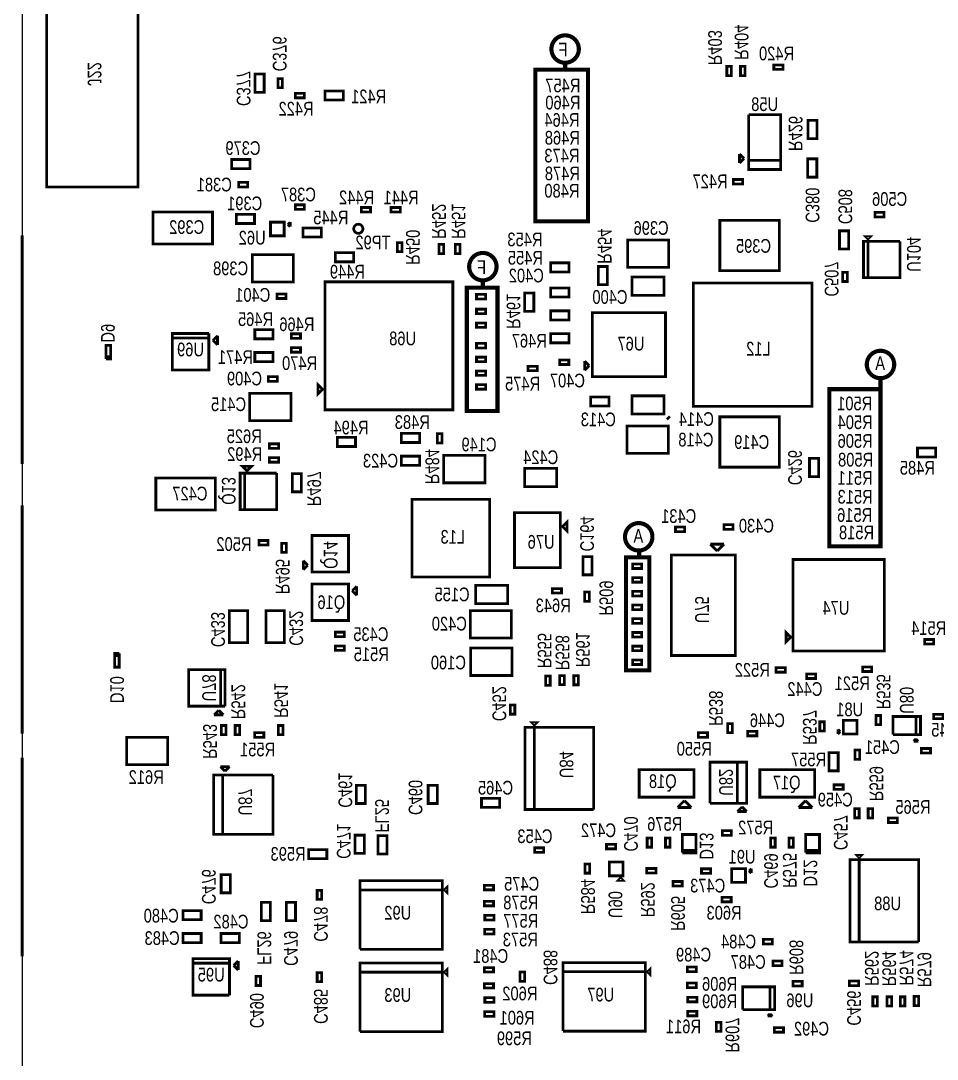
# Model space of a CAD drawing. Extents: x -446 to 3829, y -1404 to 6494.
# Drawn here: x -153 to 1852, y -133 to 2139 of the extents above; entities that cross this region are included whole.
import ezdxf
from ezdxf.enums import TextEntityAlignment as Align

# ---------------------------------------------------------------- set-up
doc = ezdxf.new("R2010")
doc.units = 0
for name, color, linetype in [('BG_OUTLINE', 95, 'CONTINUOUS'), ('PG_ASSEMBLY_BOTTOM', 52, 'CONTINUOUS'), ('RD_ASSEMBLY_BOTTOM', 52, 'CONTINUOUS')]:
    doc.layers.add(name, color=color, linetype=linetype)

msp = doc.modelspace()

# ---------------------------------------------------------------- linework, layer by layer
at = {"layer": 'BG_OUTLINE'}
msp.add_lwpolyline([(-149.99, -150), (3196.46, -150), (3196.46, 5759.32), (-149.99, 5759.32)], close=True, dxfattribs=at)
at = {"layer": 'BG_OUTLINE', "const_width": 6}
for points in [[(-149.99, 1669.61), (-149.99, 1169.61)], [(-149.99, 1079.06), (-149.99, 579.06)], [(-149.99, 527.12), (-149.99, 92.12)]]:
    msp.add_lwpolyline(points, dxfattribs=at)
at = {"layer": 'PG_ASSEMBLY_BOTTOM'}
for points, const_width in [([(-96.45, 2295.4), (-96.45, 1775.4), (103.55, 1775.4), (103.55, 2295.4), (-96.45, 2295.4)], 6), ([(1038, 2047), (1038, 2032)], 9), ([(1514.55, 2032.4), (1494.55, 2032.4), (1494.55, 2042.4), (1514.55, 2042.4), (1514.55, 2032.4)], 6), ([(359.53, 1982.4), (359.53, 2022.4), (379.53, 2022.4), (379.53, 1982.4), (359.53, 1982.4)], 6), ([(1080, 1700), (973, 1700), (973, 2032), (1088, 2032), (1088, 1700), (1080, 1700)], 9), ([(1391.73, 2019.03), (1391.73, 2039.03), (1401.73, 2039.03), (1401.73, 2019.03), (1391.73, 2019.03)], 6), ([(1421.73, 2019.03), (1421.73, 2039.03), (1431.73, 2039.03), (1431.73, 2019.03), (1421.73, 2019.03)], 6), ([(419.53, 2012.4), (419.53, 1992.4), (409.53, 1992.4), (409.53, 2012.4), (419.53, 2012.4)], 6), ([(447.56, 1980.4), (467.56, 1980.4), (467.56, 1970.4), (447.56, 1970.4), (447.56, 1980.4)], 6), ([(552.56, 1965.4), (512.56, 1965.4), (512.56, 1985.4), (552.56, 1985.4), (552.56, 1965.4)], 6), ([(1439.46, 1933.52), (1509.46, 1933.52), (1509.46, 1813.52), (1439.46, 1813.52), (1439.46, 1833.52), (1509.46, 1833.52)], 6), ([(1509.46, 1833.52), (1439.46, 1833.52), (1439.46, 1933.52)], 6), ([(1569.28, 1880.9), (1569.28, 1920.9), (1589.28, 1920.9), (1589.28, 1880.9), (1569.28, 1880.9)], 6), ([(1419.46, 1827.52), (1419.46, 1847.52)], 6), ([(1419.46, 1847.52), (1429.46, 1837.52)], 6), ([(1429.46, 1837.52), (1419.46, 1827.52)], 6), ([(348.55, 1815.4), (308.55, 1815.4), (308.55, 1835.4), (348.55, 1835.4), (348.55, 1815.4)], 6), ([(1588.77, 1836.83), (1588.77, 1796.83), (1568.77, 1796.83), (1568.77, 1836.83), (1588.77, 1836.83)], 6), ([(323.55, 1785.4), (343.55, 1785.4), (343.55, 1775.4), (323.55, 1775.4), (323.55, 1785.4)], 6), ([(1426.2, 1781.63), (1406.2, 1781.63), (1406.2, 1791.63), (1426.2, 1791.63), (1426.2, 1781.63)], 6), ([(447.59, 1736.17), (467.59, 1736.17), (467.59, 1726.17), (447.59, 1726.17), (447.59, 1736.17)], 6), ([(592.25, 1730.4), (612.25, 1730.4), (612.25, 1720.4), (592.25, 1720.4), (592.25, 1730.4)], 6), ([(677.25, 1720.4), (657.25, 1720.4), (657.25, 1730.4), (677.25, 1730.4), (677.25, 1720.4)], 6), ([(136.55, 1720.4), (266.55, 1720.4), (266.55, 1650.4), (136.55, 1650.4), (136.55, 1720.4)], 6), ([(358.37, 1695.39), (318.37, 1695.39), (318.37, 1715.39), (358.37, 1715.39), (358.37, 1695.39)], 6), ([(1506.55, 1702.4), (1376.55, 1702.4), (1376.55, 1592.4), (1506.55, 1592.4), (1506.55, 1702.4)], 6), ([(1735.69, 1709.78), (1715.69, 1709.78), (1715.69, 1719.78), (1735.69, 1719.78), (1735.69, 1709.78)], 6), ([(423.35, 1668.37), (393.35, 1668.37), (393.35, 1698.37), (423.35, 1698.37), (423.35, 1668.37)], 6), ([(431.35, 1693.37), (436.35, 1698.37)], 6), ([(436.35, 1688.37), (431.35, 1693.37)], 6), ([(436.35, 1698.37), (436.35, 1688.37)], 6), ([(504.78, 1665.63), (464.78, 1665.63), (464.78, 1685.63), (504.78, 1685.63), (504.78, 1665.63)], 6), ([(1658.22, 1679.38), (1658.22, 1639.38), (1638.22, 1639.38), (1638.22, 1679.38), (1658.22, 1679.38)], 6), ([(1174.55, 1659.4), (1264.55, 1659.4), (1264.55, 1599.4), (1174.55, 1599.4), (1174.55, 1659.4)], 6), ([(1770.72, 1656.65), (1770.72, 1576.65), (1690.72, 1576.65), (1690.72, 1656.65), (1700.72, 1656.65), (1700.72, 1576.65)], 6), ([(1700.72, 1661.65), (1695.72, 1666.65), (1705.72, 1666.65), (1700.72, 1661.65)], 6), ([(1700.72, 1576.65), (1700.72, 1656.65), (1770.72, 1656.65)], 6), ([(680.99, 1653.57), (680.99, 1633.57), (670.99, 1633.57), (670.99, 1653.57), (680.99, 1653.57)], 6), ([(771.98, 1649.57), (771.98, 1629.57), (761.98, 1629.57), (761.98, 1649.57), (771.98, 1649.57)], 6), ([(807.98, 1649.57), (807.98, 1629.57), (797.98, 1629.57), (797.98, 1649.57), (807.98, 1649.57)], 6), ([(443.5, 1567.26), (353.5, 1567.26), (353.5, 1627.26), (443.5, 1627.26), (443.5, 1567.26)], 6), ([(535.1, 1631.55), (575.1, 1631.55), (575.1, 1611.55), (535.1, 1611.55), (535.1, 1631.55)], 6), ([(1006.55, 1609.4), (1046.55, 1609.4), (1046.55, 1589.4), (1006.55, 1589.4), (1006.55, 1609.4)], 6), ([(1110.55, 1561.4), (1110.55, 1601.4), (1130.55, 1601.4), (1130.55, 1561.4), (1110.55, 1561.4)], 6), ([(1655.22, 1588.49), (1655.22, 1568.49), (1645.22, 1568.49), (1645.22, 1588.49), (1655.22, 1588.49)], 6), ([(512.37, 1287.76), (792.37, 1287.76), (792.37, 1567.76), (512.37, 1567.76), (512.37, 1287.76)], 6), ([(858, 1556), (858, 1571)], 9), ([(1184.55, 1578.4), (1254.55, 1578.4), (1254.55, 1538.4), (1184.55, 1538.4), (1184.55, 1578.4)], 6), ([(1318.25, 1565.4), (1578.25, 1565.4), (1578.25, 1295.4), (1318.25, 1295.4), (1318.25, 1565.4)], 6), ([(879, 1285), (823, 1285), (823, 1555), (890, 1555), (890, 1285), (867, 1285)], 9), ([(969.55, 1543.4), (969.55, 1503.4), (949.55, 1503.4), (949.55, 1543.4), (969.55, 1543.4)], 6), ([(1006.55, 1554.4), (1046.55, 1554.4), (1046.55, 1534.4), (1006.55, 1534.4), (1006.55, 1554.4)], 6), ([(427.55, 1531.26), (407.55, 1531.26), (407.55, 1541.26), (427.55, 1541.26), (427.55, 1531.26)], 6), ([(864.06, 1530.48), (844.06, 1530.48), (844.06, 1540.48), (864.06, 1540.48), (864.06, 1530.48)], 6), ([(864.06, 1497.98), (844.06, 1497.98), (844.06, 1507.98), (864.06, 1507.98), (864.06, 1497.98)], 6), ([(1006.55, 1504.4), (1046.55, 1504.4), (1046.55, 1484.4), (1006.55, 1484.4), (1006.55, 1504.4)], 6), ([(1097.55, 1360.4), (1257.55, 1360.4), (1257.55, 1500.4), (1097.55, 1500.4), (1097.55, 1360.4)], 6), ([(864.06, 1467.98), (844.06, 1467.98), (844.06, 1477.98), (864.06, 1477.98), (864.06, 1467.98)], 6), ([(258.48, 1454.82), (178.48, 1454.82), (178.48, 1374.82), (258.48, 1374.82), (258.48, 1444.82), (178.48, 1444.82)], 6), ([(178.48, 1444.82), (258.48, 1444.82), (258.48, 1454.82)], 6), ([(399.06, 1443.17), (359.06, 1443.17), (359.06, 1463.17), (399.06, 1463.17), (399.06, 1443.17)], 6), ([(459.06, 1444), (439.06, 1444), (439.06, 1454), (459.06, 1454), (459.06, 1444)], 6), ([(1046.55, 1434.4), (1006.55, 1434.4), (1006.55, 1454.4), (1046.55, 1454.4), (1046.55, 1434.4)], 6), ([(33.6, 1398.8), (33.6, 1428.8), (43.6, 1428.8), (43.6, 1403.8), (33.6, 1403.8)], 6), ([(267.48, 1439.82), (277.48, 1449.82)], 6), ([(277.48, 1429.82), (267.48, 1439.82)], 6), ([(277.48, 1449.82), (277.48, 1429.82)], 6), ([(844.06, 1432.98), (864.06, 1432.98), (864.06, 1422.98), (844.06, 1422.98), (844.06, 1432.98)], 6), ([(399.06, 1393.17), (359.06, 1393.17), (359.06, 1413.17), (399.06, 1413.17), (399.06, 1393.17)], 6), ([(459.06, 1414), (439.06, 1414), (439.06, 1424), (459.06, 1424), (459.06, 1414)], 6), ([(33.6, 1403.8), (43.6, 1403.8), (43.6, 1398.8), (33.6, 1398.8)], 6), ([(844.06, 1402.98), (864.06, 1402.98), (864.06, 1392.98), (844.06, 1392.98), (844.06, 1402.98)], 6), ([(976.97, 1373.22), (956.97, 1373.22), (956.97, 1383.22), (976.97, 1383.22), (976.97, 1373.22)], 6), ([(1046.05, 1386.9), (1026.05, 1386.9), (1026.05, 1396.9), (1046.05, 1396.9), (1046.05, 1386.9)], 6), ([(1080.55, 1374.4), (1080.55, 1394.4)], 6), ([(1080.55, 1394.4), (1090.55, 1384.4)], 6), ([(1090.55, 1384.4), (1080.55, 1374.4)], 6), ([(408.55, 1350.26), (388.55, 1350.26), (388.55, 1360.26), (408.55, 1360.26), (408.55, 1350.26)], 6), ([(844.06, 1372.98), (864.06, 1372.98), (864.06, 1362.98), (844.06, 1362.98), (844.06, 1372.98)], 6), ([(507.37, 1332.76), (497.37, 1322.76), (497.37, 1342.76), (507.37, 1332.76)], 6), ([(844.06, 1342.98), (864.06, 1342.98), (864.06, 1332.98), (844.06, 1332.98), (844.06, 1342.98)], 6), ([(1728, 1333), (1728, 1357)], 9), ([(438, 1264), (348, 1264), (348, 1324), (438, 1324), (438, 1264)], 6), ([(1133.97, 1295.9), (1093.97, 1295.9), (1093.97, 1315.9), (1133.97, 1315.9), (1133.97, 1295.9)], 6), ([(1184.55, 1318.4), (1254.55, 1318.4), (1254.55, 1278.4), (1184.55, 1278.4), (1184.55, 1318.4)], 6), ([(1720, 989), (1616, 989), (1616, 1333), (1728, 1333), (1728, 989), (1720, 989)], 9), ([(1262, 1272), (1266, 1268)], 9), ([(1506.55, 1272.4), (1376.55, 1272.4), (1376.55, 1162.4), (1506.55, 1162.4), (1506.55, 1272.4)], 6), ([(1173.55, 1252.4), (1263.55, 1252.4), (1263.55, 1192.4), (1173.55, 1192.4), (1173.55, 1252.4)], 6), ([(579.4, 1207.65), (539.4, 1207.65), (539.4, 1227.65), (579.4, 1227.65), (579.4, 1207.65)], 6), ([(679.55, 1236.4), (719.55, 1236.4), (719.55, 1216.4), (679.55, 1216.4), (679.55, 1236.4)], 6), ([(768.55, 1235.4), (768.55, 1215.4), (758.55, 1215.4), (758.55, 1235.4), (768.55, 1235.4)], 6), ([(391.05, 1213.36), (411.05, 1213.36), (411.05, 1203.36), (391.05, 1203.36), (391.05, 1213.36)], 6), ([(1808.89, 1204.46), (1848.89, 1204.46), (1848.89, 1184.46), (1808.89, 1184.46), (1808.89, 1204.46)], 6), ([(391.05, 1183.36), (411.05, 1183.36), (411.05, 1173.36), (391.05, 1173.36), (391.05, 1183.36)], 6), ([(679.55, 1186.4), (719.55, 1186.4), (719.55, 1166.4), (679.55, 1166.4), (679.55, 1186.4)], 6), ([(862.48, 1128.11), (772.48, 1128.11), (772.48, 1188.11), (862.48, 1188.11), (862.48, 1128.11)], 6), ([(1592.6, 1181.55), (1592.6, 1141.55), (1572.6, 1141.55), (1572.6, 1181.55), (1592.6, 1181.55)], 6), ([(342.01, 1154.26), (332.01, 1164.26), (352.01, 1164.26), (342.01, 1154.26)], 6), ([(949.48, 1159.6), (1019.48, 1159.6), (1019.48, 1119.6), (949.48, 1119.6), (949.48, 1159.6)], 6), ([(142.55, 1138.4), (272.55, 1138.4), (272.55, 1068.4), (142.55, 1068.4), (142.55, 1138.4)], 6), ([(407.01, 1149.26), (407.01, 1069.26), (327.01, 1069.26), (327.01, 1149.26), (337.01, 1149.26), (337.01, 1069.26)], 6), ([(337.01, 1069.26), (337.01, 1149.26), (407.01, 1149.26)], 6), ([(461.05, 1148.36), (461.05, 1108.36), (441.05, 1108.36), (441.05, 1148.36), (461.05, 1148.36)], 6), ([(873.07, 1091.93), (873.07, 921.93), (703.07, 921.93), (703.07, 1091.93), (873.07, 1091.93)], 6), ([(1027.31, 1062.58), (927.31, 1062.58), (927.31, 942.58), (1027.31, 942.58), (1027.31, 1062.58)], 6), ([(1032.31, 1032.58), (1042.31, 1042.58), (1042.31, 1022.58), (1032.31, 1032.58)], 6), ([(1299.53, 1021.4), (1279.53, 1021.4), (1279.53, 1031.4), (1299.53, 1031.4), (1299.53, 1021.4)], 6), ([(1405.55, 1026.4), (1385.55, 1026.4), (1385.55, 1036.4), (1405.55, 1036.4), (1405.55, 1026.4)], 6), ([(388, 992), (368, 992), (368, 1002), (388, 1002), (388, 992)], 6), ([(484.03, 932.87), (484.03, 1012.87), (564.03, 1012.87), (564.03, 932.87), (484.03, 932.87)], 6), ([(418, 976), (418, 996), (428, 996), (428, 976), (418, 976)], 6), ([(1200, 980), (1200, 965)], 9), ([(1370.55, 978.9), (1355.55, 993.9)], 6), ([(1355.55, 993.9), (1385.55, 993.9)], 6), ([(1385.55, 993.9), (1370.55, 978.9)], 6), ([(465.03, 937.87), (465.03, 957.87)], 6), ([(465.03, 957.87), (475.03, 947.87)], 6), ([(1096.99, 966.82), (1096.99, 926.82), (1076.99, 926.82), (1076.99, 966.82), (1096.99, 966.82)], 6), ([(1222, 965), (1171, 965), (1171, 718), (1222, 718), (1222, 965)], 9), ([(1410.55, 970.4), (1410.55, 750.4), (1270.55, 750.4), (1270.55, 970.4), (1410.55, 970.4)], 6), ([(1536.55, 960.4), (1736.55, 960.4), (1736.55, 760.4), (1536.55, 760.4), (1536.55, 960.4)], 6), ([(475.03, 947.87), (465.03, 937.87)], 6), ([(1205.55, 940.72), (1185.55, 940.72), (1185.55, 950.72), (1205.55, 950.72), (1205.55, 940.72)], 6), ([(564.03, 906.87), (564.03, 826.87), (484.03, 826.87), (484.03, 906.87), (564.03, 906.87)], 6), ([(1205.55, 910.72), (1185.55, 910.72), (1185.55, 920.72), (1205.55, 920.72), (1205.55, 910.72)], 6), ([(572.03, 891.87), (582.03, 901.87)], 6), ([(582.03, 881.87), (572.03, 891.87)], 6), ([(582.03, 901.87), (582.03, 881.87)], 6), ([(912.55, 863.6), (842.55, 863.6), (842.55, 903.6), (912.55, 903.6), (912.55, 863.6)], 6), ([(1009.99, 896.82), (1029.99, 896.82), (1029.99, 886.82), (1009.99, 886.82), (1009.99, 896.82)], 6), ([(1090.82, 889.01), (1090.82, 869.01), (1080.82, 869.01), (1080.82, 889.01), (1090.82, 889.01)], 6), ([(1205.55, 880.72), (1185.55, 880.72), (1185.55, 890.72), (1205.55, 890.72), (1205.55, 880.72)], 6), ([(1205.55, 850.72), (1185.55, 850.72), (1185.55, 860.72), (1205.55, 860.72), (1205.55, 850.72)], 6), ([(303.59, 778.62), (303.59, 848.62), (343.59, 848.62), (343.59, 778.62), (303.59, 778.62)], 6), ([(383.59, 778.62), (383.59, 848.62), (423.59, 848.62), (423.59, 778.62), (383.59, 778.62)], 6), ([(920.55, 788.6), (830.55, 788.6), (830.55, 848.6), (920.55, 848.6), (920.55, 788.6)], 6), ([(1205.55, 820.72), (1185.55, 820.72), (1185.55, 830.72), (1205.55, 830.72), (1205.55, 820.72)], 6), ([(535.05, 801.4), (555.05, 801.4), (555.05, 791.4), (535.05, 791.4), (535.05, 801.4)], 6), ([(1205.55, 790.72), (1185.55, 790.72), (1185.55, 800.72), (1205.55, 800.72), (1205.55, 790.72)], 6), ([(1531.55, 790.4), (1521.55, 780.4), (1521.55, 800.4), (1531.55, 790.4)], 6), ([(535.05, 771.4), (555.05, 771.4), (555.05, 761.4), (535.05, 761.4), (535.05, 771.4)], 6), ([(1205.55, 760.72), (1185.55, 760.72), (1185.55, 770.72), (1205.55, 770.72), (1205.55, 760.72)], 6), ([(1844.55, 775.4), (1824.55, 775.4), (1824.55, 785.4), (1844.55, 785.4), (1844.55, 775.4)], 6), ([(62.3, 749.75), (52.3, 749.75), (52.3, 754.75), (62.3, 754.75)], 6), ([(62.3, 754.75), (62.3, 724.75), (52.3, 724.75), (52.3, 749.75), (62.3, 749.75)], 6), ([(921.55, 706.6), (831.55, 706.6), (831.55, 766.6), (921.55, 766.6), (921.55, 706.6)], 6), ([(1205.55, 730.72), (1185.55, 730.72), (1185.55, 740.72), (1205.55, 740.72), (1205.55, 730.72)], 6), ([(1688.78, 725.4), (1708.78, 725.4), (1708.78, 715.4), (1688.78, 715.4), (1688.78, 725.4)], 6), ([(294.1, 639.5), (294.1, 719.5), (214.1, 719.5), (214.1, 639.5), (284.1, 639.5), (284.1, 719.5)], 6), ([(284.1, 719.5), (284.1, 639.5), (294.1, 639.5)], 6), ([(995.28, 685.3), (995.28, 705.3), (1005.28, 705.3), (1005.28, 685.3), (995.28, 685.3)], 6), ([(1036.28, 706.3), (1036.28, 686.3), (1026.28, 686.3), (1026.28, 706.3), (1036.28, 706.3)], 6), ([(1066.97, 706.2), (1066.97, 686.2), (1056.97, 686.2), (1056.97, 706.2), (1066.97, 706.2)], 6), ([(1519.55, 713.93), (1499.55, 713.93), (1499.55, 723.93), (1519.55, 723.93), (1519.55, 713.93)], 6), ([(1566.32, 709.98), (1586.32, 709.98), (1586.32, 699.98), (1566.32, 699.98), (1566.32, 709.98)], 6), ([(928, 642), (928, 622), (918, 622), (918, 642), (928, 642)], 6), ([(270.1, 620.5), (280.1, 630.5)], 6), ([(290.1, 620.5), (270.1, 620.5)], 6), ([(280.1, 630.5), (290.1, 620.5)], 6), ([(1728.25, 619.06), (1728.25, 599.06), (1718.25, 599.06), (1718.25, 619.06), (1728.25, 619.06)], 6), ([(1755.46, 576.92), (1755.46, 616.92), (1815.46, 616.92), (1815.46, 576.92), (1805.46, 576.92), (1805.46, 616.92)], 6), ([(1805.46, 616.92), (1805.46, 576.92), (1755.46, 576.92)], 6), ([(1864.46, 611.91), (1844.46, 611.91), (1844.46, 621.91), (1864.46, 621.91), (1864.46, 611.91)], 6), ([(286.02, 577.29), (286.02, 597.29), (296.02, 597.29), (296.02, 577.29), (286.02, 577.29)], 6), ([(316.02, 577.29), (316.02, 597.29), (326.02, 597.29), (326.02, 577.29), (316.02, 577.29)], 6), ([(410.78, 577.29), (410.78, 597.29), (420.78, 597.29), (420.78, 577.29), (410.78, 577.29)], 6), ([(1100.4, 413.43), (950.4, 413.43), (950.4, 593.43), (970.4, 593.43), (970.4, 413.43)], 6), ([(970.4, 598.43), (965.4, 603.43), (975.4, 603.43), (970.4, 598.43)], 6), ([(970.4, 413.43), (970.4, 593.43), (1100.4, 593.43), (1100.4, 413.43)], 6), ([(1403.84, 601.38), (1403.84, 581.38), (1393.84, 581.38), (1393.84, 601.38), (1403.84, 601.38)], 6), ([(1595.25, 585.16), (1595.25, 605.16), (1605.25, 605.16), (1605.25, 585.16), (1595.25, 585.16)], 6), ([(1634.83, 588.59), (1639.83, 583.59)], 6), ([(1634.83, 578.59), (1634.83, 588.59)], 6), ([(1646.83, 608.59), (1676.83, 608.59), (1676.83, 578.59), (1646.83, 578.59), (1646.83, 608.59)], 6), ([(168.55, 511.4), (78.55, 511.4), (78.55, 571.4), (168.55, 571.4), (168.55, 511.4)], 6), ([(358.74, 581.27), (378.74, 581.27), (378.74, 571.27), (358.74, 571.27), (358.74, 581.27)], 6), ([(1349.45, 571.34), (1329.45, 571.34), (1329.45, 581.34), (1349.45, 581.34), (1349.45, 571.34)], 6), ([(1457.51, 574.63), (1437.51, 574.63), (1437.51, 584.63), (1457.51, 584.63), (1457.51, 574.63)], 6), ([(1639.83, 583.59), (1634.83, 578.59)], 6), ([(1800.46, 562.92), (1805.46, 567.92)], 6), ([(1805.46, 567.92), (1810.46, 562.92)], 6), ([(1672.18, 523.4), (1672.18, 543.4), (1682.18, 543.4), (1682.18, 523.4), (1672.18, 523.4)], 6), ([(1810.46, 562.92), (1800.46, 562.92)], 6), ([(1837.46, 536.9), (1817.46, 536.9), (1817.46, 546.9), (1837.46, 546.9), (1837.46, 536.9)], 6), ([(1635.32, 537.97), (1635.32, 497.97), (1615.32, 497.97), (1615.32, 537.97), (1635.32, 537.97)], 6), ([(283.82, 507.12), (303.82, 507.12)], 6), ([(293.82, 497.12), (283.82, 507.12)], 6), ([(303.82, 507.12), (293.82, 497.12)], 6), ([(1319.95, 440.4), (1199.95, 440.4), (1199.95, 500.4), (1319.95, 500.4), (1319.95, 440.4)], 6), ([(1415, 517.08), (1415, 427.08), (1355, 427.08)], 6), ([(1355, 427.08), (1355, 517.08), (1435, 517.08), (1435, 427.08), (1415, 427.08), (1415, 517.08)], 6), ([(1583.95, 440.4), (1463.95, 440.4), (1463.95, 500.4), (1583.95, 500.4), (1583.95, 440.4)], 6), ([(398.82, 489.12), (398.82, 359.12), (268.82, 359.12), (268.82, 489.12), (288.82, 489.12), (288.82, 359.12)], 6), ([(288.82, 359.12), (288.82, 489.12), (398.82, 489.12)], 6), ([(600.91, 466.6), (600.91, 426.6), (580.91, 426.6), (580.91, 466.6), (600.91, 466.6)], 6), ([(758.39, 466.6), (758.39, 426.6), (738.39, 426.6), (738.39, 466.6), (758.39, 466.6)], 6), ([(1626.34, 467.41), (1646.34, 467.41), (1646.34, 457.41), (1626.34, 457.41), (1626.34, 467.41)], 6), ([(895.06, 418.11), (855.06, 418.11), (855.06, 438.11), (895.06, 438.11), (895.06, 418.11)], 6), ([(1283.95, 417.9), (1298.95, 432.9)], 6), ([(1298.95, 432.9), (1313.95, 417.9)], 6), ([(1548.95, 417.9), (1563.95, 432.9)], 6), ([(1563.95, 432.9), (1578.95, 417.9)], 6), ([(1313.95, 417.9), (1283.95, 417.9)], 6), ([(1415, 409.08), (1425, 419.08)], 6), ([(1435, 409.08), (1415, 409.08)], 6), ([(1425, 419.08), (1435, 409.08)], 6), ([(1578.95, 417.9), (1548.95, 417.9)], 6), ([(1681.28, 415.3), (1681.28, 395.3), (1671.28, 395.3), (1671.28, 415.3), (1681.28, 415.3)], 6), ([(1711, 415), (1711, 395), (1701, 395), (1701, 415), (1711, 415)], 6), ([(1765, 385), (1745, 385), (1745, 395), (1765, 395), (1765, 385)], 6), ([(1401.82, 357.11), (1381.82, 357.11), (1381.82, 367.11), (1401.82, 367.11), (1401.82, 357.11)], 6), ([(598.47, 357.36), (598.47, 317.36), (578.47, 317.36), (578.47, 357.36), (598.47, 357.36)], 6), ([(628.47, 316.18), (628.47, 356.18), (648.47, 356.18), (648.47, 316.18), (628.47, 316.18)], 6), ([(1217.55, 331.11), (1217.55, 351.11), (1227.55, 351.11), (1227.55, 331.11), (1217.55, 331.11)], 6), ([(1257.55, 331.11), (1257.55, 351.11), (1267.55, 351.11), (1267.55, 331.11), (1257.55, 331.11)], 6), ([(1294.55, 318.74), (1294.55, 358.74), (1324.55, 358.74), (1324.55, 323.74), (1294.55, 323.74)], 6), ([(1487.55, 331.11), (1487.55, 351.11), (1497.55, 351.11), (1497.55, 331.11), (1487.55, 331.11)], 6), ([(1527.55, 331.11), (1527.55, 351.11), (1537.55, 351.11), (1537.55, 331.11), (1527.55, 331.11)], 6), ([(1564.55, 318.74), (1564.55, 358.74), (1594.55, 358.74), (1594.55, 323.74), (1564.55, 323.74)], 6), ([(476.68, 325.63), (516.68, 325.63), (516.68, 305.63), (476.68, 305.63), (476.68, 325.63)], 6), ([(991.3, 319.55), (971.3, 319.55), (971.3, 329.55), (991.3, 329.55), (991.3, 319.55)], 6), ([(1128.53, 337.4), (1148.53, 337.4), (1148.53, 327.4), (1128.53, 327.4), (1128.53, 337.4)], 6), ([(1294.55, 323.74), (1324.55, 323.74), (1324.55, 318.74), (1294.55, 318.74)], 6), ([(1564.55, 323.74), (1594.55, 323.74), (1594.55, 318.74), (1564.55, 318.74)], 6), ([(1081.55, 274.19), (1081.55, 294.19), (1091.55, 294.19), (1091.55, 274.19), (1081.55, 274.19)], 6), ([(1134.55, 268.4), (1134.55, 298.4), (1164.55, 298.4), (1164.55, 268.4), (1134.55, 268.4)], 6), ([(1811.4, 123.43), (1661.4, 123.43), (1661.4, 303.43), (1681.4, 303.43), (1681.4, 123.43)], 6), ([(1681.4, 308.43), (1676.4, 313.43), (1686.4, 313.43), (1681.4, 308.43)], 6), ([(1681.4, 123.43), (1681.4, 303.43), (1811.4, 303.43), (1811.4, 123.43)], 6), ([(285.43, 231.15), (285.43, 271.15), (305.43, 271.15), (305.43, 231.15), (285.43, 231.15)], 6), ([(1236.57, 274.4), (1216.57, 274.4), (1216.57, 284.4), (1236.57, 284.4), (1236.57, 274.4)], 6), ([(1336.36, 283.66), (1356.36, 283.66), (1356.36, 273.66), (1336.36, 273.66), (1336.36, 283.66)], 6), ([(1432.57, 254.21), (1402.57, 254.21), (1402.57, 284.21), (1432.57, 284.21), (1432.57, 254.21)], 6), ([(1440.57, 279.21), (1445.57, 284.21)], 6), ([(1445.57, 274.21), (1440.57, 279.21)], 6), ([(1445.57, 284.21), (1445.57, 274.21)], 6), ([(589.43, 107.6), (589.43, 257.6), (769.43, 257.6), (769.43, 237.6), (589.43, 237.6)], 6), ([(881.3, 237.72), (861.3, 237.72), (861.3, 247.72), (881.3, 247.72), (881.3, 237.72)], 6), ([(1164.55, 258.4), (1154.55, 258.4), (1159.55, 263.4), (1164.55, 258.4)], 6), ([(1274, 256), (1294, 256), (1294, 246), (1274, 246), (1274, 256)], 6), ([(495.55, 216.7), (495.55, 236.7), (505.55, 236.7), (505.55, 216.7), (495.55, 216.7)], 6), ([(589.43, 237.6), (769.43, 237.6), (769.43, 107.6), (589.43, 107.6)], 6), ([(774.43, 237.6), (779.43, 242.6), (779.43, 232.6), (774.43, 237.6)], 6), ([(393.14, 210.27), (393.14, 170.27), (373.14, 170.27), (373.14, 210.27), (393.14, 210.27)], 6), ([(428.14, 170.27), (428.14, 210.27), (448.14, 210.27), (448.14, 170.27), (428.14, 170.27)], 6), ([(861.3, 212.72), (881.3, 212.72), (881.3, 202.72), (861.3, 202.72), (861.3, 212.72)], 6), ([(1381.2, 221.4), (1401.2, 221.4), (1401.2, 211.4), (1381.2, 211.4), (1381.2, 221.4)], 6), ([(241.68, 172.18), (201.68, 172.18), (201.68, 192.18), (241.68, 192.18), (241.68, 172.18)], 6), ([(882.3, 171.72), (862.3, 171.72), (862.3, 181.72), (882.3, 181.72), (882.3, 171.72)], 6), ([(241.68, 122.18), (201.68, 122.18), (201.68, 142.18), (241.68, 142.18), (241.68, 122.18)], 6), ([(325.25, 122.18), (285.25, 122.18), (285.25, 142.18), (325.25, 142.18), (325.25, 122.18)], 6), ([(882.2, 141.03), (862.2, 141.03), (862.2, 151.03), (882.2, 151.03), (882.2, 141.03)], 6), ([(1471.57, 129.38), (1491.57, 129.38), (1491.57, 119.38), (1471.57, 119.38), (1471.57, 129.38)], 6), ([(303.69, 7.21), (223.69, 7.21), (223.69, 87.21), (303.69, 87.21), (303.69, 77.21), (223.69, 77.21)], 6), ([(223.69, 77.21), (303.69, 77.21), (303.69, 7.21)], 6), ([(312.69, 72.21), (322.69, 82.21)], 6), ([(322.69, 62.21), (312.69, 72.21)], 6), ([(322.69, 82.21), (322.69, 62.21)], 6), ([(589.43, -72.4), (589.43, 77.6), (769.43, 77.6), (769.43, 57.6), (589.43, 57.6)], 6), ([(774.43, 57.6), (779.43, 62.6), (779.43, 52.6), (774.43, 57.6)], 6), ([(881.3, 57.72), (861.3, 57.72), (861.3, 67.72), (881.3, 67.72), (881.3, 57.72)], 6), ([(1033.43, -71.4), (1033.43, 78.6), (1213.43, 78.6), (1213.43, 58.6), (1033.43, 58.6)], 6), ([(1218.43, 58.6), (1223.43, 63.6), (1223.43, 53.6), (1218.43, 58.6)], 6), ([(1325.3, 58.72), (1305.3, 58.72), (1305.3, 68.72), (1325.3, 68.72), (1325.3, 58.72)], 6), ([(1512.53, 71.93), (1492.53, 71.93), (1492.53, 81.93), (1512.53, 81.93), (1512.53, 71.93)], 6), ([(361.55, 28.4), (361.55, 48.4), (371.55, 48.4), (371.55, 28.4), (361.55, 28.4)], 6), ([(495.55, 36.7), (495.55, 56.7), (505.55, 56.7), (505.55, 36.7), (495.55, 36.7)], 6), ([(589.43, 57.6), (769.43, 57.6), (769.43, -72.4), (589.43, -72.4)], 6), ([(939.55, 37.7), (939.55, 57.7), (949.55, 57.7), (949.55, 37.7), (939.55, 37.7)], 6), ([(1033.43, 58.6), (1213.43, 58.6), (1213.43, -71.4), (1033.43, -71.4)], 6), ([(861.3, 32.72), (881.3, 32.72), (881.3, 22.72), (861.3, 22.72), (861.3, 32.72)], 6), ([(1305.3, 33.72), (1325.3, 33.72), (1325.3, 23.72), (1305.3, 23.72), (1305.3, 33.72)], 6), ([(1486.43, 25.45), (1486.43, -24.55), (1426.43, -24.55)], 6), ([(1426.43, -24.55), (1426.43, 25.45), (1496.43, 25.45), (1496.43, -24.55), (1486.43, -24.55), (1486.43, 25.45)], 6), ([(1556.57, 27.4), (1536.57, 27.4), (1536.57, 37.4), (1556.57, 37.4), (1556.57, 27.4)], 6), ([(1660, 38), (1680, 38), (1680, 28), (1660, 28), (1660, 38)], 6), ([(882.3, -8.28), (862.3, -8.28), (862.3, 1.72), (882.3, 1.72), (882.3, -8.28)], 6), ([(1326.3, -7.28), (1306.3, -7.28), (1306.3, 2.72), (1326.3, 2.72), (1326.3, -7.28)], 6), ([(1711.17, -16.28), (1711.17, 3.72), (1721.17, 3.72), (1721.17, -16.28), (1711.17, -16.28)], 6), ([(1752.17, 3.72), (1752.17, -16.28), (1742.17, -16.28), (1742.17, 3.72), (1752.17, 3.72)], 6), ([(1781.17, 3.72), (1781.17, -16.28), (1771.17, -16.28), (1771.17, 3.72), (1781.17, 3.72)], 6), ([(1811.62, 4.53), (1811.62, -15.47), (1801.62, -15.47), (1801.62, 4.53), (1811.62, 4.53)], 6), ([(882.2, -38.97), (862.2, -38.97), (862.2, -28.97), (882.2, -28.97), (882.2, -38.97)], 6), ([(1326.2, -37.97), (1306.2, -37.97), (1306.2, -27.97), (1326.2, -27.97), (1326.2, -37.97)], 6), ([(1481.43, -38.55), (1486.43, -33.55)], 6), ([(1491.43, -38.55), (1481.43, -38.55)], 6), ([(1486.43, -33.55), (1491.43, -38.55)], 6), ([(1369, -72), (1369, -52), (1379, -52), (1379, -72), (1369, -72)], 6), ([(1515.7, -73.6), (1495.7, -73.6), (1495.7, -63.6), (1515.7, -63.6), (1515.7, -73.6)], 6)]:
    msp.add_lwpolyline(points, dxfattribs=dict(at, const_width=const_width))
for points, const_width in [([(1068, 2077, 1), (1008, 2077, 1), (1068, 2077)], 9), ([(595.55, 1683.9, 1), (575.55, 1683.9, 1), (595.55, 1683.9)], 6), ([(888, 1601, 1), (828, 1601, 1), (888, 1601)], 9), ([(1758, 1387, 1), (1698, 1387, 1), (1758, 1387)], 9), ([(1229, 1010, 1), (1169, 1010, 1), (1229, 1010)], 9)]:
    msp.add_lwpolyline(points, format="xyb", dxfattribs=dict(at, const_width=const_width))

# ---------------------------------------------------------------- texts
at = {"layer": 'PG_ASSEMBLY_BOTTOM', "text_generation_flag": 2, "width": 0.8}
for s, p in [('F', (1043, 2061)), ('F', (865, 1585)), ('A', (1738, 1375)), ('A', (1209, 997))]:
    msp.add_text(s, height=30, dxfattribs=at).set_placement(p)
at = {"layer": 'RD_ASSEMBLY_BOTTOM', "text_generation_flag": 2, "width": 0.8}
for s, p in [('R403', (1351, 2080)), ('R404', (1409, 2092)), ('C376', (398.47, 2066.6)), ('R452', (747.02, 1700.43)), ('R451', (790.02, 1700.43)), ('R450', (690.01, 1643.43)), ('U104', (1786, 1628)), ('C507', (1606, 1574)), ('R484', (732.45, 1163.6)), ('R495', (405, 923)), ('R509', (1113, 876)), ('U75', (1322.45, 850.6)), ('R555', (978, 761)), ('R561', (1062, 763)), ('R558', (1017.18, 756.5)), ('U78', (244.1, 679.5)), ('R535', (1719.75, 670.94)), ('R542', (308.02, 649.29)), ('R541', (401.78, 652.29)), ('C452', (879, 645)), ('R538', (1353, 635)), ('R537', (1558.25, 593.16)), ('R543', (246.02, 562.29)), ('U82', (1375, 473.08)), ('R559', (1704, 470)), ('U87', (323.18, 429.88)), ('C470', (1167, 360)), ('C457', (1626, 363)), ('C469', (1473.55, 279.11)), ('R575', (1514.55, 280.11)), ('R584', (1073, 223)), ('R592', (1204, 216)), ('R605', (1270, 186)), ('C478', (488.55, 162.7)), ('R608', (1529, 90)), ('C488', (991, 68)), ('R562', (1694, 66)), ('R564', (1732, 65)), ('R574', (1770, 67)), ('R579', (1809, 63)), ('C490', (348.55, -26.6)), ('C485', (488.55, -17.3)), ('C456', (1655, -21)), ('R607', (1389, -80))]:
    msp.add_text(s, height=30, rotation=270, dxfattribs=at).set_placement(p, align=Align.CENTER)
for s, p in [('R420', (1500.55, 2052.4)), ('R457', (1033.06, 1982.48)), ('R422', (449.44, 1931.6)), ('R460', (1033.06, 1944.98)), ('U58', (1474.54, 1941.48)), ('R464', (1031.06, 1906.98)), ('R468', (1031.94, 1868.02)), ('R473', (1030.94, 1829.02)), ('R478', (1031.94, 1790.02)), ('C381', (270.45, 1765.6)), ('R427', (1355.2, 1772.63)), ('C387', (454.41, 1743.83)), ('R480', (1030.94, 1752.02)), ('R442', (581.75, 1737.6)), ('R441', (679.25, 1737.4)), ('C506', (1748, 1734)), ('U62', (353.35, 1649.37)), ('C401', (354.55, 1524.26)), ('R466', (451.06, 1460)), ('U69', (218.48, 1404.82)), ('R470', (457.06, 1375)), ('C409', (336.55, 1341.26)), ('C407', (1043.05, 1336.9)), ('R475', (945, 1330)), ('R501', (1671.55, 1286.72)), ('R504', (1672.55, 1245.72)), ('R625', (336, 1215)), ('R506', (1672.55, 1204.72)), ('R492', (337, 1176)), ('R508', (1673.55, 1163.72)), ('R511', (1672.55, 1123.72)), ('R513', (1672.55, 1082.72)), ('C431', (1286.53, 1040.4)), ('R516', (1671.55, 1042.72)), ('C430', (1456.55, 1019.4)), ('R518', (1675.55, 1004.72)), ('R502', (313.44, 979.1)), ('R643', (1012, 845)), ('U74', (1630.45, 839.6)), ('R514', (1833.55, 795.4)), ('C435', (613, 782)), ('R515', (614, 738)), ('R522', (1447.55, 703.93)), ('R521', (1666.22, 674.6)), ('C442', (1562.68, 662.02)), ('C446', (1480.51, 593.63)), ('C445', (1877.46, 572.91)), ('R551', (365.26, 529.73)), ('R550', (1320.45, 531.34)), ('C451', (1732, 535)), ('R612', (121.55, 469.4)), ('C459', (1629, 420)), ('R565', (1799, 404)), ('R576', (1256, 367)), ('R572', (1454.82, 359.11)), ('C453', (972, 340)), ('C472', (1111, 353)), ('C475', (943, 236)), ('C473', (1350, 232)), ('R578', (941, 195)), ('R577', (941, 155)), ('R603', (1385.8, 172.6)), ('R573', (940, 114)), ('C484', (1417.43, 109.62)), ('C481', (875, 78)), ('C489', (1319, 81)), ('C487', (1438.53, 64.93)), ('U95', (263.69, 37.21)), ('R606', (1376, 17)), ('R602', (939, -4)), ('R609', (1376, -21)), ('R601', (933, -57)), ('R611', (1297, -76)), ('C492', (1577, -81)), ('R599', (927, -102))]:
    msp.add_text(s, height=30, dxfattribs=at).set_placement(p, align=Align.CENTER)
for s, p in [('J22', (-6.55, 1996.6)), ('C377', (319.53, 1952.4)), ('R426', (1527.28, 1853.9)), ('C380', (1564.23, 1697.17)), ('C508', (1636, 1694)), ('R454', (1109.55, 1607.4)), ('R461', (910, 1465)), ('D9', (22.6, 1434.8)), ('C426', (1526, 1123)), ('Q13', (287, 1080)), ('R497', (474, 1077)), ('C164', (1071, 978)), ('Q14', (510.03, 939.87)), ('C433', (263.59, 768.62)), ('C432', (434.59, 771.62)), ('D10', (42.7, 646.25)), ('U80', (1770.46, 622.92)), ('U84', (1026, 482)), ('C461', (542.09, 417.4)), ('C460', (695.61, 401.4)), ('FL25', (622.47, 363.18)), ('C471', (538.53, 305.64)), ('D13', (1332.55, 303.74)), ('D12', (1559.55, 244.74)), ('C476', (243.43, 206.15)), ('U90', (1133, 176)), ('FL26', (364.86, 73.73)), ('C479', (423.14, 71.27))]:
    msp.add_text(s, height=30, rotation=270, dxfattribs=at).set_placement(p)
for s, p in [('R421', (646.56, 1958.4)), ('C379', (371.55, 1845.4)), ('C391', (375.37, 1724.39)), ('R445', (563.78, 1693.63)), ('C392', (248.45, 1672.6)), ('C396', (1264.45, 1670.6)), ('TP92', (656, 1639)), ('R453', (988.45, 1645.6)), ('C395', (1488.55, 1631.4)), ('R455', (989.45, 1605.6)), ('C398', (344.5, 1582.26)), ('R449', (600, 1575)), ('C402', (991.45, 1566.6)), ('C400', (1174.45, 1519.6)), ('R465', (399.06, 1471.17)), ('U68', (712, 1429)), ('R467', (998, 1424)), ('U67', (1211.45, 1417.6)), ('L12', (1487.75, 1406.6)), ('R471', (355.06, 1388.17)), ('C415', (340, 1285)), ('R483', (742, 1246)), ('C413', (1148.97, 1251.9)), ('C414', (1363.45, 1252.6)), ('R494', (608, 1234)), ('C149', (888, 1197)), ('C418', (1362.45, 1207.6)), ('C419', (1484.55, 1202.4)), ('C423', (672.45, 1161.6)), ('C424', (1023, 1169)), ('R485', (1847, 1146)), ('C427', (255.45, 1089.6)), ('L13', (819, 995)), ('U76', (1015, 984)), ('C155', (829, 869)), ('Q16', (556.87, 851.97)), ('C420', (823, 805)), ('C160', (821, 720)), ('U81', (1690.17, 617.41)), ('R557', (1609, 508)), ('Q18', (1281.95, 460.4)), ('Q17', (1552.95, 457.4)), ('C465', (924.06, 446.11)), ('R593', (470.32, 301.37)), ('U91', (1454.57, 295.21)), ('U88', (1773, 193)), ('C480', (192.68, 166.18)), ('C482', (345.25, 153.18)), ('U92', (701.43, 172.6)), ('C483', (194.68, 117.18)), ('U93', (701.43, -7.4)), ('U97', (1145.43, -6.4)), ('U96', (1581, -19))]:
    msp.add_text(s, height=30, dxfattribs=at).set_placement(p)

doc.saveas('drawing.dxf')
